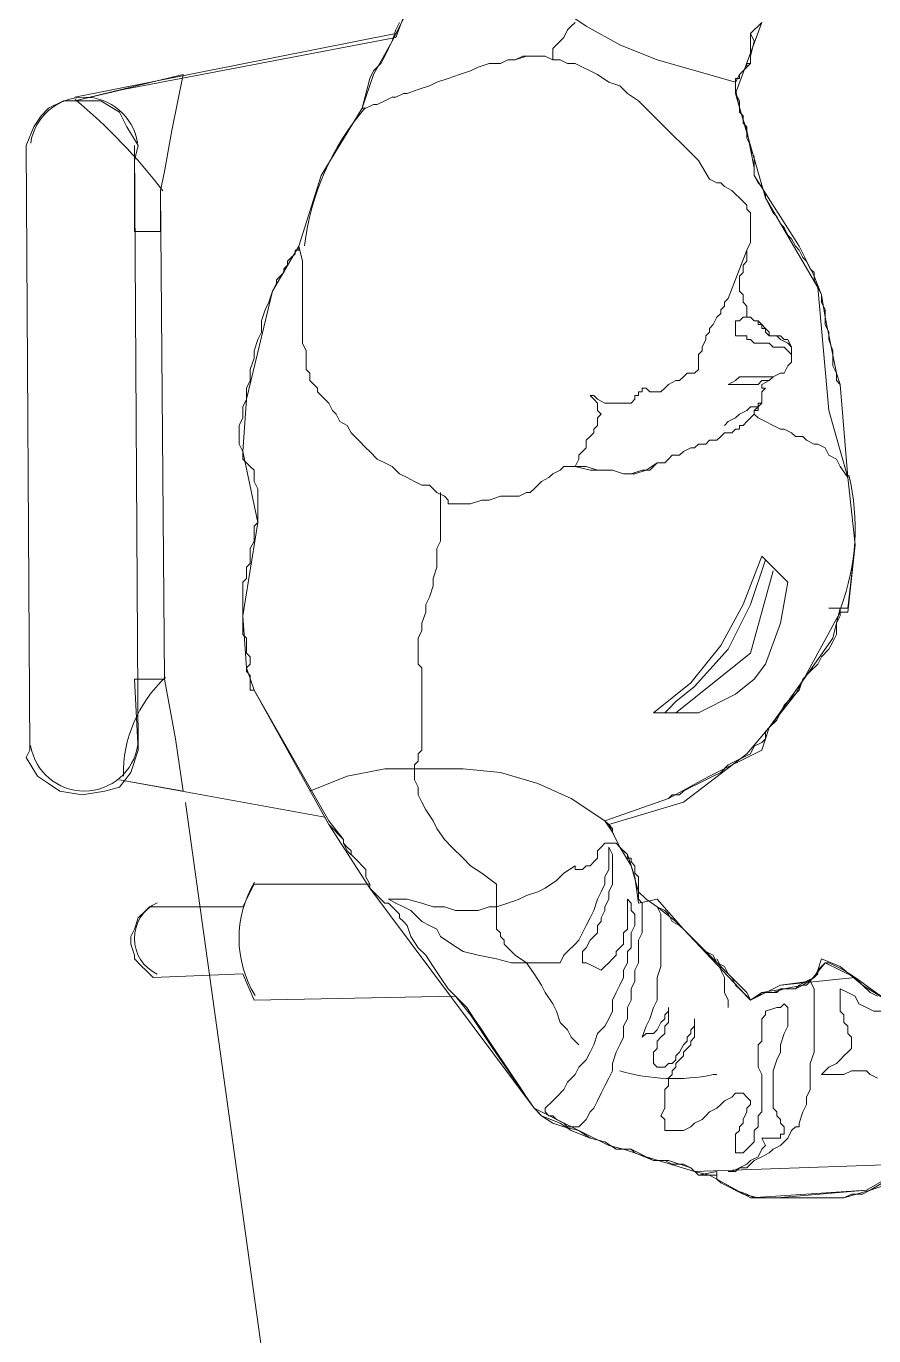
# Model space of a CAD drawing. Header units: millimetres. Extents: x 3050 to 430575, y -569542 to 36130.
# Drawn here: x 296389 to 296839, y -468148 to -467452 of the extents above; entities that cross this region are included whole.
import ezdxf

# ---------------------------------------------------------------- set-up
doc = ezdxf.new("R2010")
doc.units = ezdxf.units.MM
doc.layers.add('PDF _Геометрия', color=7, linetype='Continuous')

# ---------------------------------------------------------------- blocks, each defined once
blk = doc.blocks.new('ТХ3 4 этаж')
at = {"layer": 'PDF _Геометрия', "color": 5, "lineweight": 0}
for points in [[(10026.9, -50851), (10015, -50862.9), (10018.9, -50870.8), (10015, -50886.7), (10015, -50894.6), (10011, -50898.6), (10003.1, -50906.5), (9999.1, -50914.5), (9999.1, -50922.4), (10003.1, -50942.2), (10011, -50966), (10015, -50985.8), (10018.9, -51005.7), (10018.9, -51013.6), (10066.5, -51088.9), (10082.4, -51120.7), (10090.3, -51140.5), (10094.3, -51164.3), (10106.2, -51223.8), (10110.1, -51235.7), (10118.1, -51334.8), (10126, -51406.2), (10118.1, -51473.6), (10110.1, -51473.6), (10102.2, -51505.3), (10074.4, -51545), (10034.8, -51600.5), (10026.9, -51624.3), (9971.3, -51652), (9927.7, -51675.8), (9860.3, -51699.6), (9868.2, -51711.5), (9876.2, -51727.4), (9888.1, -51747.2), (9896, -51775), (9903.9, -51782.9), (9915.8, -51790.8), (9935.7, -51806.7), (9967.4, -51838.4), (9999.1, -51870.1), (10011, -51882), (10015, -51890), (10026.9, -51882), (10050.7, -51878.1), (10070.5, -51874.1), (10082.4, -51866.2), (10086.3, -51858.2), (10090.3, -51846.3), (10110.1, -51854.3), (10133.9, -51874.1), (10165.7, -51893.9)], [(10161.7, -52080.3), (10141.9, -52092.2), (10114.1, -52100.1), (10074.4, -52100.1), (10042.7, -52100.1), (10022.9, -52100.1), (10007, -52096.2), (9983.2, -52084.3), (9979.3, -52080.3), (9979.3, -52076.3), (9971.3, -52076.3), (9959.5, -52076.3), (9951.5, -52068.4), (9927.7, -52060.5), (9911.9, -52060.5), (9892, -52052.5), (9888.1, -52048.6), (9872.2, -52048.6), (9860.3, -52040.6), (9844.5, -52036.7), (9824.6, -52028.8), (9812.7, -52020.8), (9792.9, -52012.9), (9788.9, -52008.9), (9785, -52005), (9741.4, -51941.5), (9717.6, -51905.8), (9701.7, -51886), (9487.6, -51890), (9475.7, -51862.2), (9380.5, -51866.2), (9372.6, -51858.2), (9368.6, -51854.3), (9360.7, -51846.3), (9360.7, -51842.4), (9356.7, -51830.5), (9356.7, -51822.5), (9360.7, -51814.6), (9364.6, -51802.7), (9372.6, -51794.8), (9376.5, -51790.8), (9380.5, -51790.8), (9475.7, -51790.8), (9487.6, -51767), (9610.5, -51767), (9606.5, -51759.1), (9606.5, -51751.2), (9594.6, -51739.3), (9586.7, -51731.3), (9582.7, -51723.4), (9582.7, -51719.4), (9566.9, -51703.6), (9562.9, -51695.7), (9344.8, -51656), (9412.2, -51667.9), (9404.3, -51612.4), (9392.4, -51548.9), (9360.7, -51548.9), (9364.6, -51624.3), (9356.7, -51648.1), (9344.8, -51663.9), (9329, -51667.9), (9305.2, -51671.9), (9281.4, -51667.9), (9269.5, -51660), (9257.6, -51652), (9245.7, -51632.2), (9249.6, -51624.3), (9245.7, -50981.9), (9253.6, -50962.1), (9261.5, -50950.2), (9269.5, -50942.2), (9285.3, -50934.3), (9309.1, -50934.3), (9325, -50934.3), (9344.8, -50946.2), (9352.7, -50962.1), (9364.6, -50981.9), (9360.7, -50997.7), (9360.7, -51073.1), (9388.4, -51073.1), (9388.4, -51029.5), (9392.4, -51009.6), (9400.3, -50966), (9412.2, -50906.5), (9297.2, -50934.3), (9348.8, -50922.4), (9638.3, -50866.9), (9650.2, -50835.2)], [(10165.7, -52076.3), (10137.9, -52092.2), (10042.7, -52100.1), (10015, -52100.1), (9979.3, -52080.3), (9971.3, -52076.3), (9955.5, -52072.4), (9903.9, -52056.5), (9880.1, -52048.6), (9864.3, -52044.6), (9785, -52005), (9610.5, -51771), (9566.9, -51703.6), (9487.6, -51560.8), (9479.6, -51537), (9475.7, -51481.5), (9491.5, -51382.4), (9475.7, -51307), (9479.6, -51251.5), (9507.4, -51136.5), (9535.2, -51088.9), (9558.9, -51013.6), (9602.6, -50942.2), (9614.5, -50906.5), (9634.3, -50870.8), (9673.9, -50791.5)], [(10026.9, -50851), (9999.1, -50926.4), (10030.8, -51037.4), (10086.3, -51132.6), (10098.2, -51263.4), (10118.1, -51334.8), (10126, -51406.2), (10118.1, -51477.6), (10110.1, -51477.6), (10062.6, -51564.8), (10034.8, -51600.5), (10011, -51628.2), (9943.6, -51679.8), (9864.3, -51703.6), (9876.2, -51727.4), (9884.1, -51735.3), (9892, -51759.1), (9896, -51786.9), (9915.8, -51782.9), (9943.6, -51814.6), (10015, -51890), (10046.7, -51874.1), (10078.4, -51870.1), (10094.3, -51850.3), (10126, -51866.2), (10197.4, -51917.7)], [(10026.9, -50851), (10022.9, -50855), (10018.9, -50859), (10015, -50862.9), (10015, -50866.9), (10015, -50870.8), (10015, -50874.8), (10015, -50878.8), (10015, -50882.7), (10015, -50886.7), (10015, -50890.7), (10015, -50894.6), (10011, -50894.6), (10011, -50898.6), (10007, -50902.6), (10003.1, -50906.5), (10003.1, -50910.5), (9999.1, -50910.5), (9999.1, -50914.5), (9999.1, -50922.4), (9999.1, -50926.4), (10003.1, -50934.3), (10003.1, -50938.3), (10003.1, -50946.2), (10007, -50950.2), (10007, -50958.1), (10011, -50962.1), (10011, -50970), (10011, -50973.9), (10015, -50981.9), (10015, -50985.8), (10018.9, -50993.8), (10018.9, -51001.7), (10018.9, -51005.7), (10018.9, -51013.6), (10022.9, -51021.5), (10026.9, -51025.5), (10030.8, -51033.4), (10030.8, -51037.4), (10034.8, -51045.3), (10038.8, -51053.3), (10042.7, -51057.2), (10046.7, -51065.2), (10050.7, -51069.1), (10054.6, -51077.1), (10058.6, -51081), (10062.6, -51088.9), (10066.5, -51092.9), (10070.5, -51100.8), (10074.4, -51104.8), (10078.4, -51112.7), (10082.4, -51116.7), (10082.4, -51124.6), (10086.3, -51132.6), (10090.3, -51140.5), (10090.3, -51148.4), (10094.3, -51156.4), (10094.3, -51164.3), (10094.3, -51172.2), (10098.2, -51180.2), (10098.2, -51188.1), (10102.2, -51200), (10102.2, -51207.9), (10102.2, -51215.8), (10106.2, -51223.8), (10106.2, -51231.7), (10110.1, -51235.7), (10118.1, -51334.8), (10110.1, -51322.9), (10106.2, -51315), (10098.2, -51311), (10094.3, -51303.1), (10086.3, -51299.1), (10082.4, -51299.1), (10074.4, -51295.1), (10070.5, -51291.2), (10062.6, -51291.2), (10058.6, -51287.2), (10050.7, -51283.3), (10046.7, -51283.3), (10038.8, -51279.3), (10030.8, -51275.3), (10022.9, -51271.4), (10018.9, -51267.4), (10018.9, -51263.4), (10022.9, -51263.4), (10022.9, -51259.5), (10022.9, -51255.5), (10026.9, -51255.5), (10026.9, -51251.5), (10026.9, -51247.6), (10026.9, -51243.6), (10030.8, -51239.6), (10026.9, -51239.6), (10026.9, -51235.7), (10034.8, -51231.7), (10038.8, -51227.7), (10046.7, -51223.8), (10050.7, -51223.8), (10054.6, -51215.8), (10058.6, -51211.9), (10058.6, -51207.9), (10058.6, -51200), (10058.6, -51196), (10054.6, -51188.1), (10050.7, -51188.1), (10046.7, -51184.1), (10042.7, -51184.1), (10038.8, -51184.1), (10034.8, -51184.1), (10034.8, -51180.2), (10030.8, -51176.2), (10026.9, -51172.2), (10022.9, -51168.3), (10018.9, -51168.3), (10015, -51164.3), (10011, -51164.3), (10011, -51160.3), (10011, -51156.4), (10011, -51152.4), (10007, -51148.4), (10007, -51144.5), (10007, -51140.5), (10003.1, -51136.5), (10003.1, -51132.6), (10003.1, -51124.6), (10003.1, -51120.7), (10007, -51116.7), (10007, -51112.7), (10007, -51108.8), (10011, -51104.8), (10011, -51096.9), (10011, -51092.9), (10015, -51085), (10015, -51077.1), (10015, -51069.1), (10015, -51065.2), (10015, -51057.2), (10015, -51053.3), (10011, -51049.3), (10011, -51045.3), (10007, -51041.4), (10003.1, -51037.4), (9999.1, -51033.4), (9995.1, -51029.5), (9987.2, -51025.5), (9983.2, -51021.5), (9979.3, -51021.5), (9971.3, -51017.6), (9959.5, -50997.7), (9943.6, -50981.9), (9931.7, -50970), (9919.8, -50958.1), (9907.9, -50946.2), (9896, -50934.3), (9884.1, -50926.4), (9876.2, -50918.4), (9864.3, -50914.5), (9852.4, -50906.5), (9844.5, -50902.6), (9836.5, -50898.6), (9828.6, -50894.6), (9820.7, -50894.6), (9812.7, -50890.7), (9804.8, -50890.7), (9796.9, -50886.7), (9792.9, -50886.7), (9785, -50886.7), (9777, -50886.7), (9765.1, -50890.7), (9757.2, -50890.7), (9749.3, -50894.6), (9737.4, -50894.6), (9725.5, -50898.6), (9717.6, -50902.6), (9705.7, -50906.5), (9693.8, -50910.5), (9681.9, -50914.5), (9673.9, -50918.4), (9662, -50922.4), (9650.2, -50926.4), (9646.2, -50926.4), (9638.3, -50930.3), (9634.3, -50930.3), (9626.4, -50934.3), (9618.4, -50938.3), (9614.5, -50938.3), (9606.5, -50942.2), (9602.6, -50942.2), (9610.5, -50910.5), (9614.5, -50902.6), (9622.4, -50894.6), (9626.4, -50886.7), (9630.3, -50878.8), (9634.3, -50870.8), (9638.3, -50859), (9642.2, -50851)], [(9828.6, -50851), (9824.6, -50855), (9820.7, -50859), (9816.7, -50866.9), (9812.7, -50870.8), (9808.8, -50874.8), (9804.8, -50878.8), (9804.8, -50882.7), (9804.8, -50890.7), (9796.9, -50886.7), (9788.9, -50886.7), (9785, -50886.7), (9773.1, -50886.7), (9765.1, -50890.7), (9757.2, -50890.7), (9749.3, -50894.6), (9737.4, -50894.6), (9725.5, -50898.6), (9717.6, -50902.6), (9705.7, -50906.5), (9693.8, -50910.5), (9681.9, -50914.5), (9673.9, -50918.4), (9662, -50922.4), (9650.2, -50926.4), (9646.2, -50926.4), (9638.3, -50930.3), (9634.3, -50930.3), (9626.4, -50934.3), (9618.4, -50938.3), (9614.5, -50938.3), (9606.5, -50942.2), (9602.6, -50942.2), (9610.5, -50910.5), (9614.5, -50902.6), (9622.4, -50894.6), (9626.4, -50886.7), (9630.3, -50878.8), (9634.3, -50870.8), (9638.3, -50859), (9642.2, -50851)], [(9999.1, -50914.5), (9915.8, -50890.7), (9876.2, -50874.8), (9840.5, -50855), (9804.8, -50831.2), (9773.1, -50803.4), (9741.4, -50771.7), (9733.4, -50751.9), (9725.5, -50732.1)], [(9297.2, -50930.3), (9638.3, -50862.9)], [(9245.7, -50981.9), (9249.6, -51624.3)], [(9360.7, -50981.9), (9364.6, -51624.3)], [(9388.4, -51029.5), (9392.4, -51548.9)], [(9915.8, -51318.9), (9903.9, -51326.9), (9892, -51330.8), (9880.1, -51330.8), (9868.2, -51326.9), (9852.4, -51326.9), (9840.5, -51322.9), (9828.6, -51322.9), (9816.7, -51322.9), (9812.7, -51326.9), (9804.8, -51330.8), (9800.8, -51334.8), (9792.9, -51338.8), (9788.9, -51342.7), (9785, -51346.7), (9781, -51350.7), (9777, -51350.7), (9769.1, -51354.6), (9757.2, -51354.6), (9749.3, -51354.6), (9737.4, -51358.6), (9729.5, -51358.6), (9717.6, -51362.6), (9705.7, -51362.6), (9697.7, -51362.6), (9693.8, -51362.6), (9693.8, -51358.6), (9689.8, -51354.6), (9681.9, -51350.7), (9677.9, -51346.7), (9673.9, -51342.7), (9670, -51342.7), (9666, -51342.7), (9658.1, -51338.8), (9650.2, -51334.8), (9642.2, -51330.8), (9634.3, -51322.9), (9626.4, -51318.9), (9618.4, -51315), (9610.5, -51307), (9606.5, -51303.1), (9598.6, -51295.1), (9590.7, -51287.2), (9586.7, -51279.3), (9578.8, -51275.3), (9574.8, -51267.4), (9570.8, -51263.4), (9566.9, -51255.5), (9562.9, -51251.5), (9558.9, -51247.6), (9555, -51243.6), (9555, -51239.6), (9551, -51235.7), (9547, -51231.7), (9547, -51227.7), (9547, -51223.8), (9543.1, -51219.8), (9543.1, -51211.9), (9543.1, -51207.9), (9543.1, -51203.9), (9543.1, -51200), (9539.1, -51192), (9539.1, -51188.1), (9539.1, -51180.2), (9539.1, -51172.2), (9539.1, -51164.3), (9539.1, -51156.4), (9539.1, -51148.4), (9539.1, -51140.5), (9539.1, -51128.6), (9539.1, -51116.7), (9539.1, -51104.8), (9535.2, -51088.9), (9535.2, -51092.9), (9531.2, -51092.9), (9531.2, -51096.9), (9527.2, -51100.8), (9523.3, -51104.8), (9523.3, -51108.8), (9519.3, -51112.7), (9519.3, -51116.7), (9515.3, -51120.7), (9511.4, -51124.6), (9511.4, -51128.6), (9507.4, -51136.5), (9503.4, -51148.4), (9499.5, -51156.4), (9495.5, -51168.3), (9495.5, -51180.2), (9491.5, -51188.1), (9487.6, -51200), (9487.6, -51207.9), (9483.6, -51219.8), (9483.6, -51231.7), (9479.6, -51239.6), (9479.6, -51251.5), (9475.7, -51259.5), (9475.7, -51271.4), (9471.7, -51279.3), (9471.7, -51291.2), (9471.7, -51295.1), (9471.7, -51299.1), (9475.7, -51307), (9475.7, -51311), (9475.7, -51315), (9479.6, -51318.9), (9483.6, -51322.9), (9487.6, -51326.9), (9487.6, -51334.8), (9487.6, -51338.8), (9491.5, -51346.7), (9491.5, -51350.7), (9491.5, -51358.6), (9491.5, -51362.6), (9491.5, -51370.5), (9491.5, -51374.5), (9491.5, -51382.4), (9487.6, -51386.4), (9487.6, -51390.3), (9487.6, -51398.2), (9487.6, -51402.2), (9483.6, -51410.1), (9483.6, -51414.1), (9483.6, -51418.1), (9483.6, -51426), (9479.6, -51430), (9479.6, -51437.9), (9479.6, -51441.9), (9475.7, -51445.8), (9475.7, -51453.8), (9475.7, -51457.7), (9475.7, -51465.7), (9475.7, -51469.6), (9475.7, -51477.6), (9475.7, -51481.5), (9475.7, -51489.5), (9475.7, -51493.4), (9475.7, -51501.4), (9479.6, -51505.3), (9479.6, -51513.2), (9479.6, -51517.2), (9479.6, -51521.2), (9483.6, -51525.1), (9483.6, -51529.1), (9483.6, -51533.1), (9479.6, -51537), (9479.6, -51541), (9483.6, -51545), (9483.6, -51548.9), (9483.6, -51552.9), (9483.6, -51556.9), (9483.6, -51560.8), (9487.6, -51560.8), (9566.9, -51699.6), (9582.7, -51719.4), (9582.7, -51723.4), (9586.7, -51727.4), (9590.7, -51731.3), (9590.7, -51735.3), (9594.6, -51739.3), (9598.6, -51743.2), (9602.6, -51747.2), (9606.5, -51751.2), (9606.5, -51755.1), (9606.5, -51759.1), (9610.5, -51767), (9610.5, -51771), (9614.5, -51775), (9618.4, -51778.9), (9622.4, -51782.9), (9626.4, -51786.9), (9630.3, -51786.9), (9634.3, -51790.8), (9638.3, -51794.8), (9642.2, -51798.8), (9642.2, -51802.7), (9646.2, -51806.7), (9650.2, -51810.7), (9654.1, -51822.5), (9662, -51834.4), (9670, -51842.4), (9677.9, -51854.3), (9685.8, -51866.2), (9693.8, -51878.1), (9705.7, -51890), (9713.6, -51897.9), (9721.5, -51909.8), (9729.5, -51921.7), (9737.4, -51933.6), (9745.3, -51945.5), (9753.3, -51957.4), (9761.2, -51969.3), (9769.1, -51981.2), (9777, -51993.1), (9785, -52005), (9792.9, -52012.9), (9804.8, -52020.8), (9816.7, -52024.8), (9832.6, -52028.8), (9844.5, -52036.7), (9860.3, -52040.6), (9872.2, -52048.6), (9888.1, -52048.6), (9896, -52052.5), (9903.9, -52056.5), (9911.9, -52060.5), (9923.8, -52060.5), (9931.7, -52064.4), (9943.6, -52064.4), (9951.5, -52068.4), (9959.5, -52076.3), (9979.3, -52072.4), (9979.3, -52080.3), (9983.2, -52084.3), (9991.2, -52088.2), (9999.1, -52092.2), (10011, -52096.2), (10018.9, -52100.1), (10026.9, -52100.1), (10034.8, -52100.1), (10042.7, -52100.1), (10050.7, -52100.1), (10062.6, -52100.1), (10070.5, -52100.1), (10082.4, -52100.1), (10090.3, -52100.1), (10102.2, -52100.1), (10114.1, -52100.1), (10122, -52096.2), (10133.9, -52096.2), (10141.9, -52092.2), (10153.8, -52088.2)], [(10149.8, -51886), (10141.9, -51882), (10133.9, -51874.1), (10126, -51866.2), (10114.1, -51858.2), (10106.2, -51854.3), (10098.2, -51850.3), (10094.3, -51850.3), (10090.3, -51854.3), (10086.3, -51858.2), (10086.3, -51862.2), (10082.4, -51866.2), (10074.4, -51870.1), (10066.5, -51874.1), (10062.6, -51878.1), (10054.6, -51878.1), (10046.7, -51878.1), (10042.7, -51882), (10034.8, -51882), (10026.9, -51882), (10022.9, -51886), (10015, -51890), (10003.1, -51878.1), (9999.1, -51874.1), (9995.1, -51866.2), (9991.2, -51862.2), (9987.2, -51854.3), (9979.3, -51850.3), (9975.3, -51842.4), (9979.3, -51850.3), (9987.2, -51854.3), (9991.2, -51862.2), (9995.1, -51866.2), (9999.1, -51874.1), (10003.1, -51878.1), (10015, -51890), (10022.9, -51886), (10026.9, -51882), (10034.8, -51882), (10042.7, -51882), (10046.7, -51878.1), (10054.6, -51878.1), (10062.6, -51878.1), (10066.5, -51874.1), (10074.4, -51870.1), (10082.4, -51866.2), (10086.3, -51862.2), (10086.3, -51858.2), (10090.3, -51854.3), (10094.3, -51850.3), (10098.2, -51850.3), (10106.2, -51854.3), (10114.1, -51858.2), (10126, -51866.2), (10133.9, -51874.1), (10141.9, -51882), (10149.8, -51886)], [(10153.8, -52088.2), (10141.9, -52092.2), (10133.9, -52096.2), (10122, -52096.2), (10114.1, -52100.1), (10102.2, -52100.1), (10090.3, -52100.1), (10082.4, -52100.1), (10070.5, -52100.1), (10062.6, -52100.1), (10050.7, -52100.1), (10042.7, -52100.1), (10034.8, -52100.1), (10026.9, -52100.1), (10018.9, -52100.1), (10011, -52096.2), (9999.1, -52092.2), (9991.2, -52088.2), (9983.2, -52084.3), (9979.3, -52080.3), (9979.3, -52072.4), (9959.5, -52076.3), (9951.5, -52068.4), (9943.6, -52064.4), (9931.7, -52064.4), (9923.8, -52060.5), (9911.9, -52060.5), (9903.9, -52056.5), (9896, -52052.5), (9888.1, -52048.6), (9872.2, -52048.6), (9860.3, -52040.6), (9844.5, -52036.7), (9832.6, -52028.8), (9816.7, -52024.8), (9804.8, -52020.8), (9792.9, -52012.9), (9785, -52005), (9777, -51993.1), (9769.1, -51981.2), (9761.2, -51969.3), (9753.3, -51957.4), (9745.3, -51945.5), (9737.4, -51933.6), (9729.5, -51921.7), (9721.5, -51909.8), (9713.6, -51897.9), (9705.7, -51890), (9693.8, -51878.1), (9685.8, -51866.2), (9677.9, -51854.3), (9670, -51842.4), (9662, -51834.4), (9654.1, -51822.5), (9650.2, -51810.7), (9646.2, -51806.7), (9642.2, -51802.7), (9642.2, -51798.8), (9638.3, -51794.8), (9634.3, -51790.8), (9630.3, -51786.9), (9626.4, -51786.9), (9622.4, -51782.9), (9618.4, -51778.9), (9614.5, -51775), (9610.5, -51771), (9610.5, -51767), (9606.5, -51759.1), (9606.5, -51755.1), (9606.5, -51751.2), (9602.6, -51747.2), (9598.6, -51743.2), (9594.6, -51739.3), (9590.7, -51735.3), (9590.7, -51731.3), (9586.7, -51727.4), (9582.7, -51723.4), (9582.7, -51719.4), (9566.9, -51699.6), (9487.6, -51560.8), (9483.6, -51560.8), (9483.6, -51556.9), (9483.6, -51552.9), (9483.6, -51548.9), (9483.6, -51545), (9479.6, -51541), (9479.6, -51537), (9483.6, -51533.1), (9483.6, -51529.1), (9483.6, -51525.1), (9479.6, -51521.2), (9479.6, -51517.2), (9479.6, -51513.2), (9479.6, -51505.3), (9475.7, -51501.4), (9475.7, -51493.4), (9475.7, -51489.5), (9475.7, -51481.5), (9475.7, -51477.6), (9475.7, -51469.6), (9475.7, -51465.7), (9475.7, -51457.7), (9475.7, -51453.8), (9475.7, -51445.8), (9479.6, -51441.9), (9479.6, -51437.9), (9479.6, -51430), (9483.6, -51426), (9483.6, -51418.1), (9483.6, -51414.1), (9483.6, -51410.1), (9487.6, -51402.2), (9487.6, -51398.2), (9487.6, -51390.3), (9487.6, -51386.4), (9491.5, -51382.4), (9491.5, -51374.5), (9491.5, -51370.5), (9491.5, -51362.6), (9491.5, -51358.6), (9491.5, -51350.7), (9491.5, -51346.7), (9487.6, -51338.8), (9487.6, -51334.8), (9487.6, -51326.9), (9483.6, -51322.9), (9479.6, -51318.9), (9475.7, -51315), (9475.7, -51311), (9475.7, -51307), (9471.7, -51299.1), (9471.7, -51295.1), (9471.7, -51291.2), (9471.7, -51279.3), (9475.7, -51271.4), (9475.7, -51259.5), (9479.6, -51251.5), (9479.6, -51239.6), (9483.6, -51231.7), (9483.6, -51219.8), (9487.6, -51207.9), (9487.6, -51200), (9491.5, -51188.1), (9495.5, -51180.2), (9495.5, -51168.3), (9499.5, -51156.4), (9503.4, -51148.4), (9507.4, -51136.5), (9511.4, -51128.6), (9511.4, -51124.6), (9515.3, -51120.7), (9519.3, -51116.7), (9519.3, -51112.7), (9523.3, -51108.8), (9523.3, -51104.8), (9527.2, -51100.8), (9531.2, -51096.9), (9531.2, -51092.9), (9535.2, -51092.9), (9535.2, -51088.9), (9539.1, -51104.8), (9539.1, -51116.7), (9539.1, -51128.6), (9539.1, -51140.5), (9539.1, -51148.4), (9539.1, -51156.4), (9539.1, -51164.3), (9539.1, -51172.2), (9539.1, -51180.2), (9539.1, -51188.1), (9539.1, -51192), (9543.1, -51200), (9543.1, -51203.9), (9543.1, -51207.9), (9543.1, -51211.9), (9543.1, -51219.8), (9547, -51223.8), (9547, -51227.7), (9547, -51231.7), (9551, -51235.7), (9555, -51239.6), (9555, -51243.6), (9558.9, -51247.6), (9562.9, -51251.5), (9566.9, -51255.5), (9570.8, -51263.4), (9574.8, -51267.4), (9578.8, -51275.3), (9586.7, -51279.3), (9590.7, -51287.2), (9598.6, -51295.1), (9606.5, -51303.1), (9610.5, -51307), (9618.4, -51315), (9626.4, -51318.9), (9634.3, -51322.9), (9642.2, -51330.8), (9650.2, -51334.8), (9658.1, -51338.8), (9666, -51342.7), (9670, -51342.7), (9673.9, -51342.7), (9677.9, -51346.7), (9681.9, -51350.7), (9689.8, -51354.6), (9693.8, -51358.6), (9693.8, -51362.6), (9697.7, -51362.6), (9705.7, -51362.6), (9717.6, -51362.6), (9729.5, -51358.6), (9737.4, -51358.6), (9749.3, -51354.6), (9757.2, -51354.6), (9769.1, -51354.6), (9777, -51350.7), (9781, -51350.7), (9785, -51346.7), (9788.9, -51342.7), (9792.9, -51338.8), (9800.8, -51334.8), (9804.8, -51330.8), (9812.7, -51326.9), (9816.7, -51322.9), (9828.6, -51322.9), (9840.5, -51322.9), (9852.4, -51326.9), (9868.2, -51326.9), (9880.1, -51330.8), (9892, -51330.8), (9903.9, -51326.9)], [(9685.8, -51350.7), (9685.8, -51402.2), (9681.9, -51410.1), (9681.9, -51422), (9681.9, -51430), (9677.9, -51441.9), (9677.9, -51449.8), (9673.9, -51461.7), (9670, -51469.6), (9670, -51477.6), (9666, -51489.5), (9666, -51497.4), (9662, -51505.3), (9662, -51509.3), (9662, -51517.2), (9662, -51521.2), (9662, -51525.1), (9662, -51533.1), (9666, -51537), (9666, -51545), (9666, -51548.9), (9666, -51556.9), (9666, -51564.8), (9666, -51572.7), (9666, -51584.6), (9666, -51592.6), (9666, -51600.5), (9666, -51608.4), (9666, -51616.3), (9666, -51624.3), (9662, -51628.2), (9662, -51636.2), (9658.1, -51640.1), (9658.1, -51644.1), (9658.1, -51648.1), (9658.1, -51652), (9658.1, -51656), (9662, -51663.9), (9662, -51671.9), (9666, -51679.8), (9670, -51687.7), (9677.9, -51699.6), (9681.9, -51707.6), (9689.8, -51719.4), (9697.7, -51727.4), (9709.6, -51739.3), (9717.6, -51747.2), (9729.5, -51755.1), (9745.3, -51767), (9745.3, -51771), (9745.3, -51775), (9745.3, -51778.9), (9745.3, -51782.9), (9745.3, -51786.9), (9745.3, -51790.8), (9745.3, -51794.8), (9745.3, -51798.8), (9745.3, -51802.7), (9745.3, -51806.7), (9745.3, -51810.7), (9745.3, -51814.6), (9749.3, -51818.6), (9749.3, -51822.5), (9753.3, -51826.5), (9753.3, -51830.5), (9765.1, -51842.4), (9777, -51850.3), (9785, -51862.2), (9792.9, -51874.1), (9796.9, -51882), (9804.8, -51893.9), (9808.8, -51901.9), (9812.7, -51913.8), (9820.7, -51921.7), (9824.6, -51929.6), (9832.6, -51937.5)], [(9923.8, -51584.6), (9927.7, -51580.7), (9935.7, -51572.7), (9955.5, -51556.9), (9991.2, -51517.2), (10015, -51469.6), (10030.8, -51422)], [(9935.7, -51584.6), (10015, -51521.2), (10038.8, -51433.9)], [(9927.7, -51675.8), (9931.7, -51671.9), (9939.6, -51671.9), (9943.6, -51667.9), (9951.5, -51663.9), (9959.5, -51660), (9967.4, -51656), (9975.3, -51652), (9983.2, -51648.1), (9991.2, -51640.1), (9999.1, -51636.2), (10007, -51632.2), (10015, -51628.2), (10018.9, -51620.3), (10026.9, -51616.3), (10030.8, -51612.4), (10030.8, -51604.5), (10034.8, -51600.5), (10042.7, -51592.6), (10046.7, -51584.6), (10050.7, -51576.7), (10058.6, -51568.8), (10066.5, -51560.8), (10070.5, -51548.9), (10078.4, -51541), (10086.3, -51533.1), (10090.3, -51525.1), (10098.2, -51517.2), (10102.2, -51509.3), (10106.2, -51501.4), (10106.2, -51489.5), (10110.1, -51481.5), (10110.1, -51473.6), (10106.2, -51473.6), (10102.2, -51473.6), (10098.2, -51473.6), (10102.2, -51473.6), (10106.2, -51473.6), (10110.1, -51473.6), (10110.1, -51481.5), (10106.2, -51489.5), (10106.2, -51501.4), (10102.2, -51509.3), (10098.2, -51517.2), (10090.3, -51525.1), (10086.3, -51533.1), (10078.4, -51541), (10070.5, -51548.9), (10066.5, -51560.8), (10058.6, -51568.8), (10050.7, -51576.7), (10046.7, -51584.6), (10042.7, -51592.6), (10034.8, -51600.5), (10030.8, -51604.5), (10030.8, -51612.4), (10026.9, -51616.3), (10018.9, -51620.3), (10015, -51628.2), (10007, -51632.2), (9999.1, -51636.2), (9991.2, -51640.1), (9983.2, -51648.1), (9975.3, -51652), (9967.4, -51656), (9959.5, -51660), (9951.5, -51663.9), (9943.6, -51667.9)], [(9547, -51667.9), (9586.7, -51652), (9626.4, -51644.1), (9709.6, -51644.1), (9749.3, -51648.1), (9788.9, -51660), (9824.6, -51675.8), (9860.3, -51699.6), (9864.3, -51703.6), (9868.2, -51707.6), (9868.2, -51711.5), (9868.2, -51707.6), (9864.3, -51703.6), (9860.3, -51699.6), (9927.7, -51675.8), (9931.7, -51671.9), (9939.6, -51671.9)], [(9344.8, -51656), (9562.9, -51695.7)], [(9487.6, -51767), (9610.5, -51767)], [(9380.5, -51790.8), (9475.7, -51790.8)], [(9991.2, -51897.9), (9991.2, -51890), (9987.2, -51882), (9987.2, -51874.1), (9987.2, -51866.2), (9983.2, -51858.2), (9983.2, -51854.3), (9979.3, -51846.3)], [(9380.5, -51866.2), (9475.7, -51862.2)], [(10126, -51866.2), (10046.7, -51874.1)], [(9487.6, -51890), (9701.7, -51886)], [(10149.8, -51973.2), (10141.9, -51969.3), (10137.9, -51965.3), (10133.9, -51965.3), (10130, -51965.3), (10122, -51965.3), (10114.1, -51969.3), (10106.2, -51969.3), (10102.2, -51969.3), (10094.3, -51969.3), (10090.3, -51969.3), (10094.3, -51965.3), (10098.2, -51961.3), (10106.2, -51957.4), (10110.1, -51953.4), (10114.1, -51949.4), (10118.1, -51945.5), (10122, -51941.5), (10122, -51933.6), (10122, -51929.6), (10118.1, -51925.7), (10118.1, -51921.7), (10118.1, -51917.7), (10114.1, -51913.8), (10114.1, -51909.8), (10114.1, -51905.8), (10110.1, -51901.9), (10110.1, -51897.9), (10110.1, -51893.9), (10110.1, -51890), (10110.1, -51886), (10110.1, -51882), (10110.1, -51878.1), (10118.1, -51882), (10126, -51886), (10130, -51893.9), (10137.9, -51897.9), (10145.8, -51901.9), (10153.8, -51901.9)], [(9955.5, -52072.4), (10177.6, -52064.4)], [(10015, -52100.1), (10137.9, -52092.2)]]:
    blk.add_lwpolyline(points, dxfattribs=at)
for points in [[(10018.9, -51267.4), (10015, -51271.4), (10011, -51275.3), (10007, -51279.3), (10003.1, -51279.3), (10003.1, -51283.3), (9999.1, -51283.3), (9995.1, -51287.2), (9987.2, -51287.2), (9983.2, -51291.2), (9979.3, -51295.1), (9971.3, -51295.1), (9967.4, -51299.1), (9959.5, -51299.1), (9955.5, -51303.1), (9951.5, -51303.1), (9943.6, -51307), (9939.6, -51311), (9935.7, -51311), (9931.7, -51311), (9927.7, -51315), (9923.8, -51318.9), (9919.8, -51318.9), (9915.8, -51318.9), (9907.9, -51326.9), (9900, -51326.9), (9888.1, -51330.8), (9880.1, -51330.8), (9868.2, -51326.9), (9856.4, -51326.9), (9844.5, -51326.9), (9828.6, -51322.9), (9832.6, -51315), (9832.6, -51311), (9836.5, -51307), (9840.5, -51303.1), (9840.5, -51295.1), (9844.5, -51291.2), (9848.4, -51287.2), (9848.4, -51283.3), (9852.4, -51279.3), (9852.4, -51275.3), (9852.4, -51271.4), (9856.4, -51267.4), (9852.4, -51263.4), (9852.4, -51259.5), (9852.4, -51255.5), (9848.4, -51251.5), (9844.5, -51247.6), (9848.4, -51247.6), (9852.4, -51251.5), (9860.3, -51255.5), (9864.3, -51255.5), (9888.1, -51255.5), (9892, -51251.5), (9892, -51247.6), (9896, -51247.6), (9896, -51243.6), (9900, -51243.6), (9900, -51239.6), (9903.9, -51239.6), (9907.9, -51243.6), (9915.8, -51243.6), (9919.8, -51243.6), (9923.8, -51239.6), (9927.7, -51235.7), (9935.7, -51231.7), (9939.6, -51231.7), (9943.6, -51227.7), (9947.6, -51223.8), (9955.5, -51223.8), (9959.5, -51219.8), (9959.5, -51215.8), (9959.5, -51211.9), (9959.5, -51203.9), (9963.4, -51200), (9963.4, -51196), (9967.4, -51188.1), (9967.4, -51184.1), (9971.3, -51180.2), (9971.3, -51176.2), (9975.3, -51172.2), (9979.3, -51164.3), (9983.2, -51160.3), (9983.2, -51156.4), (9987.2, -51152.4), (9987.2, -51148.4), (9991.2, -51144.5), (10011, -51092.9), (10011, -51096.9), (10011, -51104.8), (10007, -51108.8), (10007, -51112.7), (10007, -51116.7), (10003.1, -51120.7), (10003.1, -51124.6), (10003.1, -51132.6), (10003.1, -51136.5), (10007, -51140.5), (10007, -51144.5), (10007, -51148.4), (10011, -51152.4), (10011, -51156.4), (10011, -51160.3), (10011, -51164.3), (10015, -51164.3), (10018.9, -51168.3), (10022.9, -51168.3), (10026.9, -51172.2), (10030.8, -51176.2), (10034.8, -51180.2), (10034.8, -51184.1), (10038.8, -51184.1), (10042.7, -51184.1), (10046.7, -51184.1), (10050.7, -51188.1), (10054.6, -51188.1), (10058.6, -51196), (10058.6, -51200), (10058.6, -51207.9), (10058.6, -51211.9), (10054.6, -51215.8), (10050.7, -51223.8), (10046.7, -51223.8), (10038.8, -51227.7), (10034.8, -51231.7), (10026.9, -51235.7), (10026.9, -51239.6), (10030.8, -51239.6), (10026.9, -51243.6), (10026.9, -51247.6), (10026.9, -51251.5), (10026.9, -51255.5), (10022.9, -51255.5), (10022.9, -51259.5), (10018.9, -51263.4)], [(10018.9, -51267.4), (10015, -51271.4), (10011, -51275.3), (10007, -51279.3), (10003.1, -51279.3), (10003.1, -51283.3), (9999.1, -51283.3), (9995.1, -51287.2), (9987.2, -51287.2), (9983.2, -51291.2), (9979.3, -51295.1), (9971.3, -51295.1), (9967.4, -51299.1), (9959.5, -51299.1), (9955.5, -51303.1), (9951.5, -51303.1), (9943.6, -51307), (9939.6, -51311), (9935.7, -51311), (9931.7, -51311), (9927.7, -51315), (9923.8, -51318.9), (9919.8, -51318.9), (9915.8, -51318.9), (9907.9, -51326.9), (9900, -51326.9), (9888.1, -51330.8), (9880.1, -51330.8), (9868.2, -51326.9), (9856.4, -51326.9), (9844.5, -51326.9), (9828.6, -51322.9), (9832.6, -51315), (9832.6, -51311), (9836.5, -51307), (9840.5, -51303.1), (9840.5, -51295.1), (9844.5, -51291.2), (9848.4, -51287.2), (9848.4, -51283.3), (9852.4, -51279.3), (9852.4, -51275.3), (9852.4, -51271.4), (9856.4, -51267.4), (9852.4, -51263.4), (9852.4, -51259.5), (9852.4, -51255.5), (9848.4, -51251.5), (9844.5, -51247.6), (9848.4, -51247.6), (9852.4, -51251.5), (9860.3, -51255.5), (9864.3, -51255.5), (9888.1, -51255.5), (9892, -51251.5), (9892, -51247.6), (9896, -51247.6), (9896, -51243.6), (9900, -51243.6), (9900, -51239.6), (9903.9, -51239.6), (9907.9, -51243.6), (9915.8, -51243.6), (9919.8, -51243.6), (9923.8, -51239.6), (9927.7, -51235.7), (9935.7, -51231.7), (9939.6, -51231.7), (9943.6, -51227.7), (9947.6, -51223.8), (9955.5, -51223.8), (9959.5, -51219.8), (9959.5, -51215.8), (9959.5, -51211.9), (9959.5, -51203.9), (9963.4, -51200), (9963.4, -51196), (9967.4, -51188.1), (9967.4, -51184.1), (9971.3, -51180.2), (9971.3, -51176.2), (9975.3, -51172.2), (9979.3, -51164.3), (9983.2, -51160.3), (9983.2, -51156.4), (9987.2, -51152.4), (9987.2, -51148.4), (9991.2, -51144.5), (10011, -51092.9), (10011, -51096.9), (10011, -51104.8), (10007, -51108.8), (10007, -51112.7), (10007, -51116.7), (10003.1, -51120.7), (10003.1, -51124.6), (10003.1, -51132.6), (10003.1, -51136.5), (10007, -51140.5), (10007, -51144.5), (10007, -51148.4), (10011, -51152.4), (10011, -51156.4), (10011, -51160.3), (10011, -51164.3), (10015, -51164.3), (10018.9, -51168.3), (10022.9, -51168.3), (10026.9, -51172.2), (10030.8, -51176.2), (10034.8, -51180.2), (10034.8, -51184.1), (10038.8, -51184.1), (10042.7, -51184.1), (10046.7, -51184.1), (10050.7, -51188.1), (10054.6, -51188.1), (10058.6, -51196), (10058.6, -51200), (10058.6, -51207.9), (10058.6, -51211.9), (10054.6, -51215.8), (10050.7, -51223.8), (10046.7, -51223.8), (10038.8, -51227.7), (10034.8, -51231.7), (10026.9, -51235.7), (10026.9, -51239.6), (10030.8, -51239.6), (10026.9, -51243.6), (10026.9, -51247.6), (10026.9, -51251.5), (10026.9, -51255.5), (10022.9, -51255.5), (10022.9, -51259.5), (10018.9, -51263.4)], [(9999.1, -51168.3), (9999.1, -51184.1), (10011, -51184.1), (10011, -51188.1), (10015, -51188.1), (10018.9, -51192), (10022.9, -51192), (10030.8, -51192), (10034.8, -51192), (10038.8, -51196), (10046.7, -51196), (10050.7, -51196), (10054.6, -51200), (10058.6, -51203.9), (10058.6, -51207.9), (10058.6, -51203.9), (10058.6, -51200), (10058.6, -51196), (10054.6, -51192), (10046.7, -51188.1), (10042.7, -51184.1), (10034.8, -51184.1), (10030.8, -51180.2), (10030.8, -51176.2), (10026.9, -51176.2), (10026.9, -51172.2), (10022.9, -51172.2), (10022.9, -51168.3), (10018.9, -51168.3), (10015, -51164.3), (10007, -51164.3), (10003.1, -51168.3)], [(9991.2, -51235.7), (10022.9, -51235.7), (10026.9, -51231.7), (10034.8, -51231.7), (10038.8, -51227.7), (10034.8, -51227.7), (10026.9, -51227.7), (10022.9, -51227.7), (10015, -51227.7), (10011, -51227.7), (10003.1, -51227.7), (9999.1, -51231.7)], [(10026.9, -51251.5), (10026.9, -51255.5), (10022.9, -51259.5), (10015, -51259.5), (10011, -51263.4), (10003.1, -51267.4), (9999.1, -51271.4), (9991.2, -51275.3), (9987.2, -51279.3), (9991.2, -51275.3), (9999.1, -51271.4), (10003.1, -51267.4), (10011, -51263.4), (10015, -51259.5), (10022.9, -51259.5), (10026.9, -51255.5)], [(9959.5, -51584.6), (9911.9, -51584.6), (9951.5, -51552.9), (9983.2, -51513.2), (10007, -51469.6), (10026.9, -51418.1), (10054.6, -51445.8), (10046.7, -51489.5), (10030.8, -51533.1), (10018.9, -51548.9), (9999.1, -51564.8)], [(9868.2, -51723.4), (9872.2, -51723.4), (9876.2, -51727.4), (9880.1, -51731.3), (9884.1, -51735.3), (9884.1, -51739.3), (9888.1, -51739.3), (9888.1, -51743.2), (9892, -51747.2), (9892, -51751.2), (9892, -51755.1), (9896, -51759.1), (9896, -51763.1), (9896, -51767), (9896, -51771), (9896, -51775), (9896, -51782.9), (9900, -51786.9), (9900, -51790.8), (9900, -51798.8), (9900, -51802.7), (9900, -51810.7), (9900, -51818.6), (9896, -51826.5), (9896, -51834.4), (9896, -51842.4), (9896, -51850.3), (9892, -51858.2), (9892, -51870.1), (9888.1, -51878.1), (9888.1, -51890), (9884.1, -51897.9), (9884.1, -51909.8), (9880.1, -51917.7), (9880.1, -51929.6), (9876.2, -51937.5), (9872.2, -51945.5), (9868.2, -51957.4), (9868.2, -51965.3), (9864.3, -51973.2), (9860.3, -51981.2), (9856.4, -51989.1), (9852.4, -51997), (9848.4, -52005), (9844.5, -52008.9), (9840.5, -52016.9), (9836.5, -52020.8), (9832.6, -52024.8), (9828.6, -52024.8), (9820.7, -52024.8), (9816.7, -52020.8), (9808.8, -52016.9), (9804.8, -52012.9), (9800.8, -52012.9), (9796.9, -52008.9), (9796.9, -52005), (9804.8, -51997), (9808.8, -51993.1), (9816.7, -51985.1), (9820.7, -51977.2), (9828.6, -51969.3), (9832.6, -51961.3), (9840.5, -51953.4), (9844.5, -51945.5), (9848.4, -51937.5), (9852.4, -51925.7), (9860.3, -51917.7), (9864.3, -51909.8), (9868.2, -51901.9), (9868.2, -51890), (9872.2, -51882), (9876.2, -51874.1), (9880.1, -51866.2), (9880.1, -51858.2), (9884.1, -51850.3), (9884.1, -51838.4), (9888.1, -51834.4), (9888.1, -51826.5), (9888.1, -51818.6), (9892, -51810.7), (9892, -51806.7), (9892, -51802.7), (9892, -51798.8), (9888.1, -51794.8), (9888.1, -51790.8), (9888.1, -51786.9), (9884.1, -51782.9), (9884.1, -51790.8), (9884.1, -51794.8), (9884.1, -51798.8), (9884.1, -51802.7), (9884.1, -51810.7), (9884.1, -51814.6), (9880.1, -51818.6), (9880.1, -51822.5), (9880.1, -51830.5), (9876.2, -51834.4), (9872.2, -51838.4), (9872.2, -51842.4), (9868.2, -51846.3), (9864.3, -51850.3), (9860.3, -51854.3), (9856.4, -51858.2), (9848.4, -51854.3), (9840.5, -51850.3), (9836.5, -51850.3), (9836.5, -51842.4), (9836.5, -51838.4), (9840.5, -51834.4), (9844.5, -51826.5), (9852.4, -51818.6), (9852.4, -51810.7), (9856.4, -51806.7), (9856.4, -51802.7), (9860.3, -51794.8), (9860.3, -51790.8), (9864.3, -51782.9), (9864.3, -51778.9), (9864.3, -51775), (9868.2, -51767), (9868.2, -51763.1), (9868.2, -51755.1), (9868.2, -51751.2), (9868.2, -51747.2), (9868.2, -51739.3), (9868.2, -51735.3), (9864.3, -51727.4), (9864.3, -51735.3), (9864.3, -51743.2), (9864.3, -51751.2), (9860.3, -51759.1), (9860.3, -51767), (9856.4, -51775), (9852.4, -51782.9), (9848.4, -51794.8), (9844.5, -51802.7), (9840.5, -51810.7), (9836.5, -51818.6), (9832.6, -51826.5), (9828.6, -51830.5), (9820.7, -51838.4), (9816.7, -51842.4), (9812.7, -51850.3), (9796.9, -51850.3), (9781, -51850.3), (9761.2, -51850.3), (9745.3, -51846.3), (9725.5, -51842.4), (9709.6, -51838.4), (9697.7, -51830.5), (9685.8, -51822.5), (9681.9, -51814.6), (9673.9, -51810.7), (9666, -51806.7), (9658.1, -51798.8), (9654.1, -51794.8), (9646.2, -51790.8), (9638.3, -51786.9), (9630.3, -51782.9), (9634.3, -51782.9), (9642.2, -51782.9), (9646.2, -51782.9), (9650.2, -51782.9), (9666, -51786.9), (9677.9, -51790.8), (9689.8, -51790.8), (9701.7, -51794.8), (9713.6, -51794.8), (9725.5, -51794.8), (9737.4, -51790.8), (9745.3, -51790.8), (9757.2, -51786.9), (9769.1, -51782.9), (9777, -51778.9), (9788.9, -51775), (9796.9, -51771), (9808.8, -51763.1), (9816.7, -51755.1), (9828.6, -51747.2), (9828.6, -51751.2), (9832.6, -51751.2), (9836.5, -51751.2), (9840.5, -51747.2), (9844.5, -51747.2), (9848.4, -51743.2), (9852.4, -51739.3), (9852.4, -51735.3), (9852.4, -51731.3), (9856.4, -51727.4), (9860.3, -51723.4), (9864.3, -51723.4)], [(9915.8, -51790.8), (9919.8, -51798.8), (9919.8, -51854.3), (9915.8, -51866.2), (9915.8, -51878.1), (9915.8, -51890), (9911.9, -51897.9), (9907.9, -51909.8), (9903.9, -51917.7), (9900, -51929.6), (9903.9, -51925.7), (9911.9, -51925.7), (9915.8, -51921.7), (9919.8, -51913.8), (9923.8, -51909.8), (9923.8, -51905.8), (9927.7, -51901.9), (9927.7, -51897.9), (9927.7, -51901.9), (9927.7, -51905.8), (9927.7, -51909.8), (9927.7, -51913.8), (9923.8, -51917.7), (9923.8, -51921.7), (9923.8, -51925.7), (9919.8, -51929.6), (9915.8, -51933.6), (9915.8, -51937.5), (9915.8, -51941.5), (9911.9, -51945.5), (9911.9, -51949.4), (9911.9, -51953.4), (9911.9, -51957.4), (9915.8, -51961.3), (9919.8, -51961.3), (9923.8, -51961.3), (9927.7, -51957.4), (9931.7, -51957.4), (9935.7, -51953.4), (9935.7, -51949.4), (9939.6, -51945.5), (9943.6, -51937.5), (9947.6, -51933.6), (9947.6, -51929.6), (9951.5, -51925.7), (9951.5, -51921.7), (9955.5, -51917.7), (9955.5, -51913.8), (9955.5, -51909.8), (9955.5, -51913.8), (9955.5, -51917.7), (9955.5, -51921.7), (9955.5, -51925.7), (9955.5, -51929.6), (9951.5, -51933.6), (9951.5, -51937.5), (9947.6, -51941.5), (9943.6, -51945.5), (9943.6, -51949.4), (9939.6, -51953.4), (9935.7, -51957.4), (9935.7, -51961.3), (9931.7, -51965.3), (9931.7, -51969.3), (9927.7, -51973.2), (9927.7, -51977.2), (9927.7, -51981.2), (9923.8, -51985.1), (9923.8, -51989.1), (9923.8, -51993.1), (9923.8, -51997), (9923.8, -52001), (9923.8, -52005), (9919.8, -52012.9), (9923.8, -52016.9), (9923.8, -52020.8), (9923.8, -52024.8), (9923.8, -52028.8), (9927.7, -52028.8), (9931.7, -52028.8), (9939.6, -52028.8), (9943.6, -52028.8), (9951.5, -52024.8), (9955.5, -52020.8), (9963.4, -52016.9), (9967.4, -52012.9), (9971.3, -52008.9), (9979.3, -52005), (9983.2, -52001), (9987.2, -51997), (9995.1, -51993.1), (9999.1, -51989.1), (10003.1, -51989.1), (10007, -51989.1), (10011, -51993.1), (10015, -51997), (10015, -52001), (10011, -52005), (10011, -52008.9), (10007, -52016.9), (10007, -52020.8), (10003.1, -52024.8), (10003.1, -52028.8), (9999.1, -52032.7), (9999.1, -52036.7), (9999.1, -52040.6), (9999.1, -52044.6), (9999.1, -52048.6), (9999.1, -52052.5), (10007, -52052.5), (10011, -52048.6), (10015, -52044.6), (10018.9, -52040.6), (10018.9, -52032.7), (10018.9, -52028.8), (10022.9, -52024.8), (10022.9, -52016.9), (10022.9, -52012.9), (10026.9, -52008.9), (10026.9, -52001), (10026.9, -51997), (10026.9, -51993.1), (10026.9, -51985.1), (10026.9, -51981.2), (10026.9, -51973.2), (10026.9, -51969.3), (10022.9, -51961.3), (10022.9, -51957.4), (10022.9, -51949.4), (10022.9, -51945.5), (10022.9, -51937.5), (10026.9, -51933.6), (10026.9, -51925.7), (10026.9, -51921.7), (10026.9, -51917.7), (10026.9, -51913.8), (10026.9, -51909.8), (10030.8, -51905.8), (10030.8, -51901.9), (10042.7, -51897.9), (10046.7, -51897.9), (10050.7, -51893.9), (10054.6, -51897.9), (10054.6, -51901.9), (10054.6, -51905.8), (10054.6, -51909.8), (10054.6, -51917.7), (10050.7, -51925.7), (10046.7, -51937.5), (10046.7, -51945.5), (10042.7, -51953.4), (10038.8, -51965.3), (10038.8, -51973.2), (10038.8, -51985.1), (10038.8, -51993.1), (10038.8, -51997), (10038.8, -52001), (10038.8, -52005), (10042.7, -52008.9), (10042.7, -52012.9), (10046.7, -52016.9), (10046.7, -52020.8), (10050.7, -52024.8), (10050.7, -52028.8), (10050.7, -52032.7), (10046.7, -52032.7), (10046.7, -52036.7), (10038.8, -52036.7), (10034.8, -52036.7), (10026.9, -52036.7), (10030.8, -52044.6), (10026.9, -52048.6), (10022.9, -52056.5), (10015, -52060.5), (10011, -52064.4), (10003.1, -52068.4), (9995.1, -52072.4), (9991.2, -52072.4), (9995.1, -52072.4), (9999.1, -52072.4), (10003.1, -52068.4), (10011, -52068.4), (10015, -52064.4), (10018.9, -52060.5), (10026.9, -52056.5), (10034.8, -52052.5), (10038.8, -52048.6), (10046.7, -52044.6), (10050.7, -52040.6), (10054.6, -52036.7), (10058.6, -52028.8), (10062.6, -52024.8), (10066.5, -52024.8), (10066.5, -52020.8), (10070.5, -52008.9), (10074.4, -52001), (10074.4, -51993.1), (10078.4, -51985.1), (10078.4, -51973.2), (10078.4, -51965.3), (10078.4, -51957.4), (10082.4, -51945.5), (10082.4, -51937.5), (10082.4, -51925.7), (10082.4, -51917.7), (10082.4, -51909.8), (10082.4, -51897.9), (10082.4, -51890), (10082.4, -51878.1), (10078.4, -51870.1), (10074.4, -51874.1), (10070.5, -51874.1), (10062.6, -51878.1), (10058.6, -51878.1), (10050.7, -51878.1), (10038.8, -51882), (10030.8, -51882), (10015, -51890), (10003.1, -51878.1), (9999.1, -51874.1), (9995.1, -51866.2), (9991.2, -51862.2), (9987.2, -51854.3), (9979.3, -51850.3), (9975.3, -51842.4), (9967.4, -51838.4), (9963.4, -51834.4), (9955.5, -51826.5), (9951.5, -51822.5), (9943.6, -51814.6), (9939.6, -51810.7), (9931.7, -51806.7), (9927.7, -51798.8), (9923.8, -51794.8)]]:
    blk.add_lwpolyline(points, close=True, dxfattribs=at)
at = {"layer": 'PDF _Геометрия', "color": 5, "lineweight": 9}
blk.add_lwpolyline([(9414.8, -51680), (9589.7, -52937), (10186.3, -52940)], dxfattribs=at)
at = {"layer": 'PDF _Геометрия', "color": 5, "lineweight": 0}
blk.add_lwpolyline([(9876.2, -51965.3, 0.121554), (9975.3, -51969.3), (9979.3, -51969.3)], format="xyb", dxfattribs=at)
for centre, radius, start, end in [((9307.2, -50987.8), 57.4, 8.9031, 171.518), ((8901.2, -51405.8), 617.2, 37.4985, 50.0213), ((9818.7, -51122.6), 279.6, 139.6574, 172.995), ((9882.1, -51388.3), 243.9, 339.6718, 13.3052), ((9489.3, -51649.9), 140.5, 132.9655, 180.9185), ((9307.3, -51610.2), 57.7, 189.144, 351.2926), ((9588.5, -51824.5), 116.8, 149.1449, 211.3076), ((9402.3, -51824.5), 41.7, 114.9151, 245.2386)]:
    blk.add_arc(centre, radius, start, end, dxfattribs=at)

msp = doc.modelspace()

# ---------------------------------------------------------------- block references
at = {"xscale": 0.5, "yscale": 0.5, "zscale": 0.5}
msp.add_blockref('ТХ3 4 этаж', (291766.25, -442024.29), dxfattribs=at)

doc.saveas('drawing.dxf')
